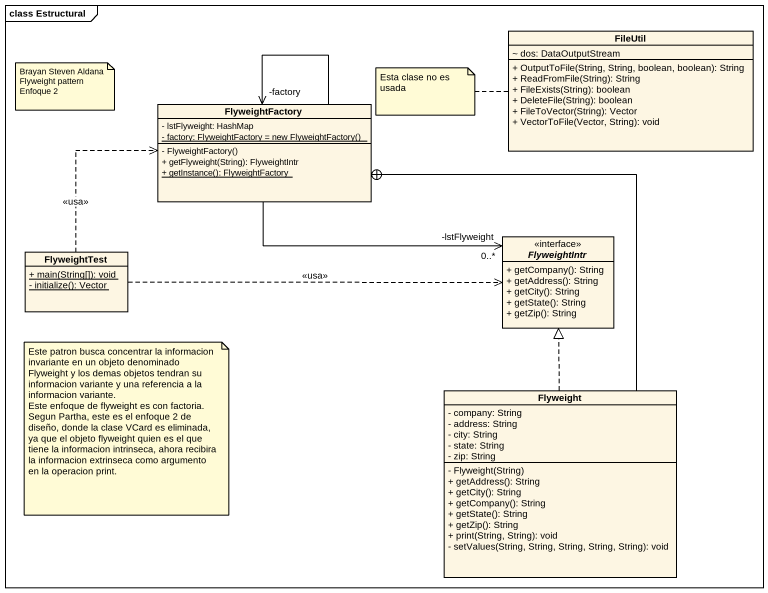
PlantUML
@startuml
mainframe class Estructural
hide circle
hide empty members
skinparam classAttributeIconSize 0
class FileUtil {
  ~ dos: DataOutputStream
  + OutputToFile(String, String, boolean, boolean): String
  + ReadFromFile(String): String
  + FileExists(String): boolean
  + DeleteFile(String): boolean
  + FileToVector(String): Vector
  + VectorToFile(Vector, String): void
}
class FlyweightFactory {
  - lstFlyweight: HashMap
  {static} {field} - factory: FlyweightFactory = new FlyweightFactory()
  - FlyweightFactory()
  + getFlyweight(String): FlyweightIntr
  {static} + getInstance(): FlyweightFactory
}
class FlyweightTest {
  {static} + main(String[]): void
  {static} - initialize(): Vector
}
interface FlyweightIntr <<interface>> {
  + getCompany(): String
  + getAddress(): String
  + getCity(): String
  + getState(): String
  + getZip(): String
}
class Flyweight {
  - company: String
  - address: String
  - city: String
  - state: String
  - zip: String
  - Flyweight(String)
  + getAddress(): String
  + getCity(): String
  + getCompany(): String
  + getState(): String
  + getZip(): String
  + print(String, String): void
  - setValues(String, String, String, String, String): void
}
FlyweightFactory --> "-factory" FlyweightFactory
FlyweightFactory -right-> "-lstFlyweight\n0..*" FlyweightIntr
FlyweightTest .up.> FlyweightFactory : <<usa>>
FlyweightTest .right.> FlyweightIntr : <<usa>>
Flyweight -up-+ FlyweightFactory
Flyweight .up.|> FlyweightIntr
note as N1
  Brayan Steven Aldana
  Flyweight pattern
  Enfoque 2
end note
note left of FileUtil : Esta clase no es usada
note as N3
  Este patron busca concentrar la informacion invariante en un objeto denominado Flyweight y los demas objetos tendran su informacion variante y una referencia a la informacion variante.
  Este enfoque de flyweight es con factoria.
  Segun Partha, este es el enfoque 2 de diseño, donde la clase VCard es eliminada, ya que el objeto flyweight quien es el que tiene la informacion intrinseca, ahora recibira la informacion extrinseca como argumento en la operacion print.
end note
@enduml
